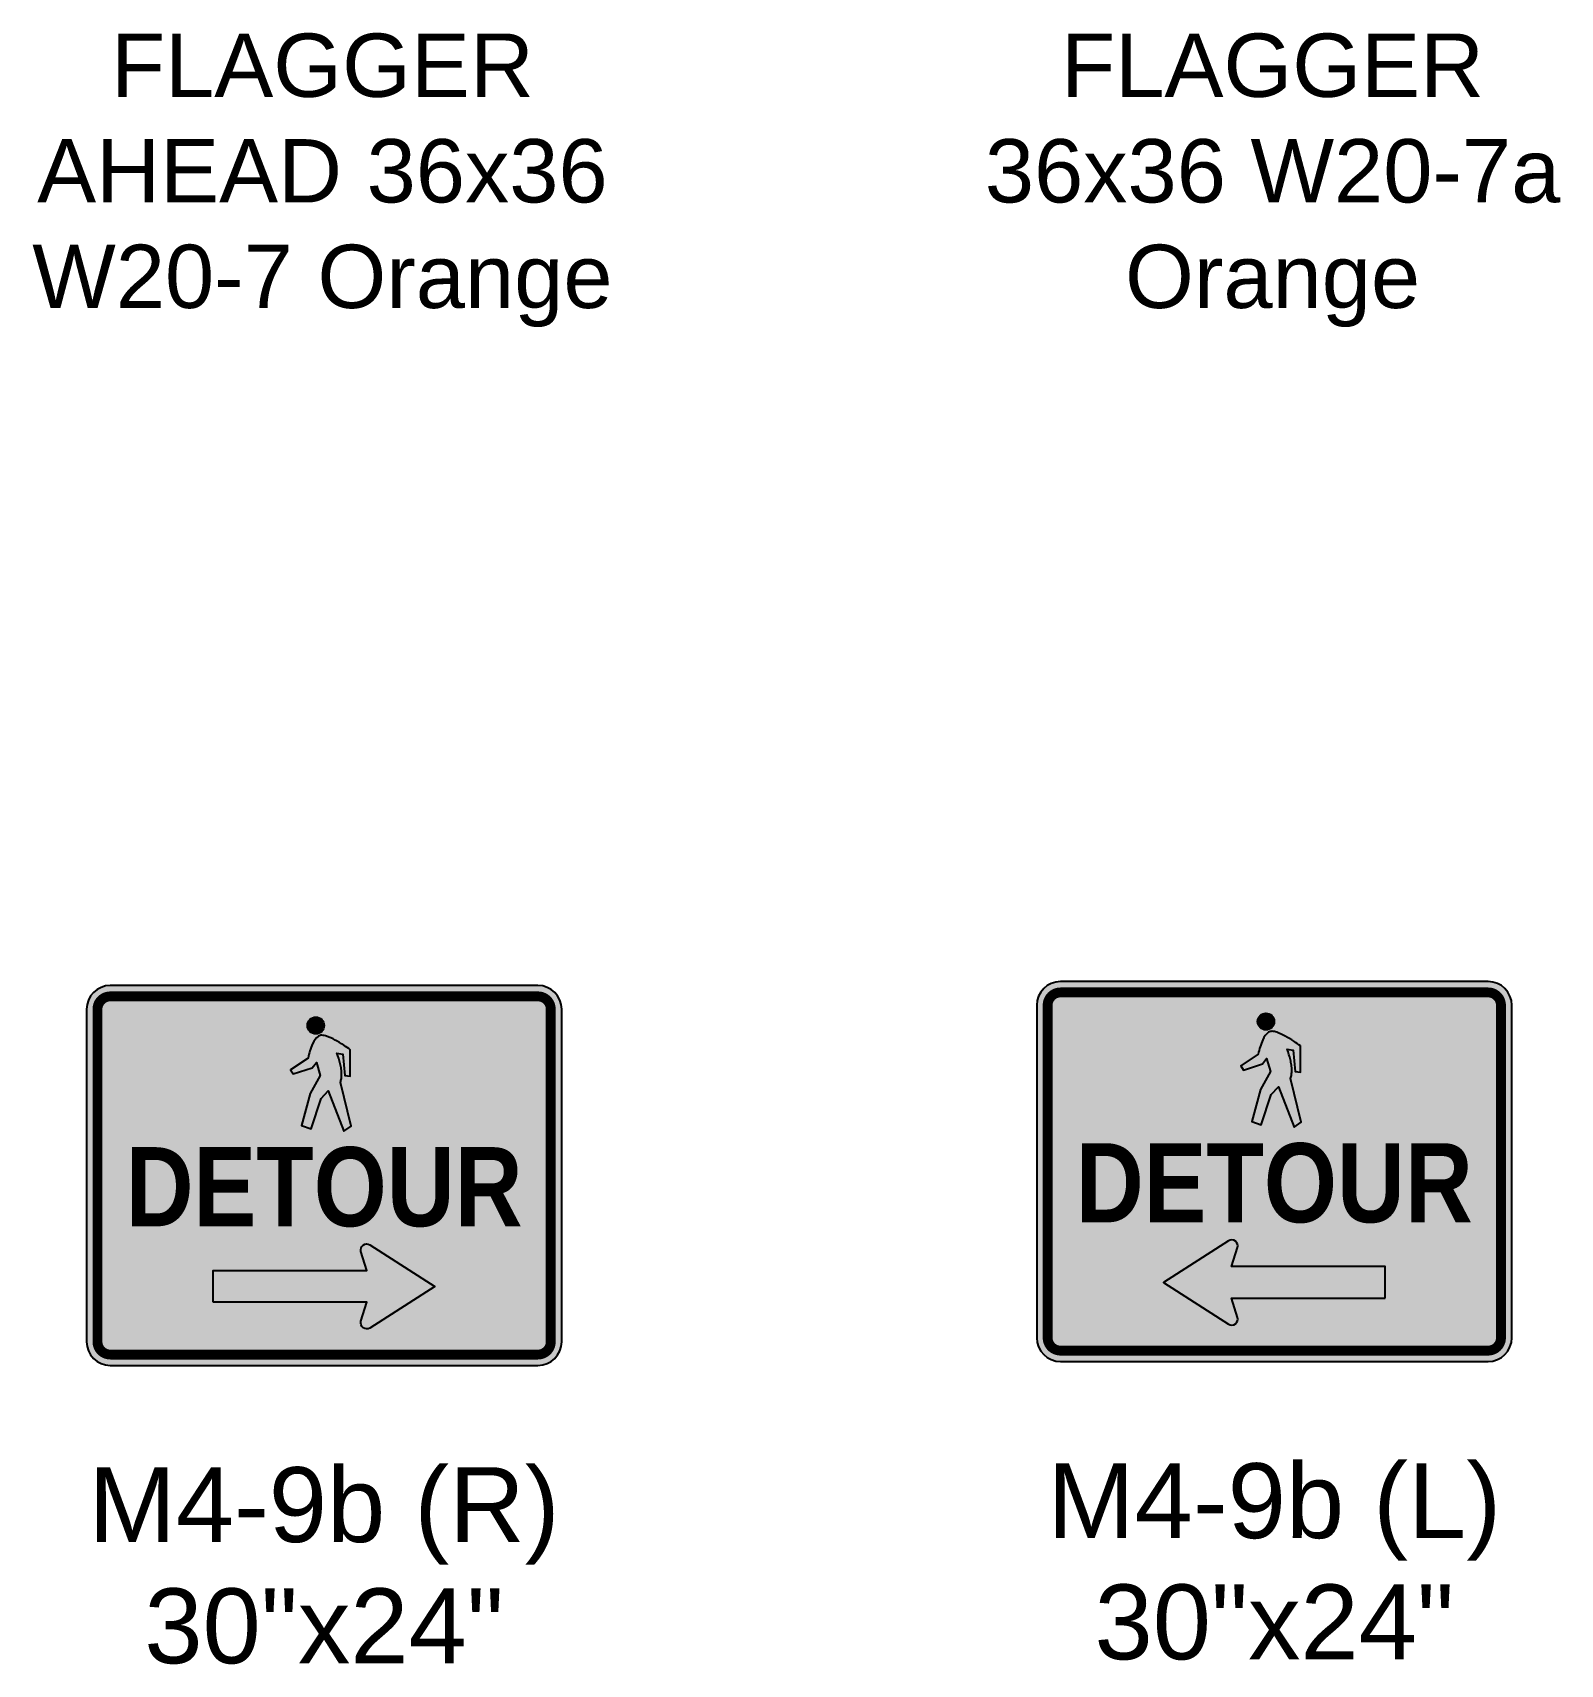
# Model space of a CAD drawing. Header units: inches. Extents: x -32 to 2634, y 197 to 1831.
# Drawn here: x 821.6 to 918.1, y 1301.1 to 1404.2 of the extents above; entities that cross this region are included whole.
import ezdxf
from ezdxf.enums import TextEntityAlignment as Align

# ---------------------------------------------------------------- set-up
doc = ezdxf.new("R2010")
doc.units = ezdxf.units.IN
doc.header["$MEASUREMENT"] = 0
doc.layers.add('0 @ 1', color=7, linetype='Continuous')
doc.styles.add('ARIAL', font='arial.ttf')
doc.styles.add('ARIAL BOLD', font='arialbd.ttf')
doc.styles.get("Standard").update_dxf_attribs({"font": 'arial.ttf'})

# ---------------------------------------------------------------- blocks, each defined once
blk = doc.blocks.new('DETOUR PED 30x24 Right Orange')
h = blk.add_hatch(color=30)
edge = h.paths.add_edge_path()
edge.add_line((15, 1.5), (15.00000000000023, 22.5))
edge.add_arc((13.5, 22.49999999999977), 1.500000000000227, 8.685034650181727e-12, 89.99999999998263)
edge.add_line((13.50000000000045, 24.00000000000011), (-13.49999999999977, 24))
edge.add_arc((-13.49999999999932, 22.49999999999989), 1.500000000000114, 90.00000000001737, 179.9999999999957)
edge.add_line((-14.99999999999955, 22.5), (-14.99999999999977, 1.5))
edge.add_arc((-13.49999999999955, 1.500000000000114), 1.500000000000227, 180.0000000000043, 269.9999999999914)
edge.add_line((-13.49999999999977, 0), (13.50000000000023, 0))
edge.add_arc((13.49999999999977, 1.5), 1.5, 270.0000000000173, 360)
at = {"true_color": 0x000000}
h = blk.add_hatch(color=18, dxfattribs=at)
edge = h.paths.add_edge_path()
edge.add_arc((2.686999999999671, 2.67799999999977), 0.3749999999997607, 163.0480622406161, 302.5985205273207)
edge.add_line((2.889030886737146, 2.362075134241991), (7, 4.990999999999985))
edge.add_line((7, 4.990999999999985), (2.889030886737146, 7.619924865757866))
edge.add_arc((2.686999999999671, 7.304000000000201), 0.3749999999999059, 57.40147947266985, 196.9519377593839)
edge.add_line((2.328293872314134, 7.194661470831988), (2.695186335752169, 5.990999999999985))
edge.add_line((2.695186335752169, 5.990999999999985), (-7, 5.990999999999985))
edge.add_line((-7, 5.990999999999985), (-7, 3.990999999999985))
edge.add_line((-7, 3.990999999999985), (2.695186335752169, 3.990999999999985))
edge.add_line((2.695186335752169, 3.990999999999985), (2.328293872314134, 2.787338529167982))
at = {"layer": '0 @ 1', "true_color": 0x000000}
h = blk.add_hatch(color=18, dxfattribs=at)
edge = h.paths.add_edge_path()
edge.add_arc((-0.5272707011822604, 21.47378994738358), 0.5272707011823579, 11.45915590261945, 211.2168518084285)
edge.add_arc((-0.5272707011822604, 21.47378994738358), 0.5272707011823607, 211.2168518084285, 371.4591559026194)
h = blk.add_hatch(color=18, dxfattribs=at)
edge = h.paths.add_edge_path()
edge.add_line((-0.2489843201572057, 18.31015742056741), (-0.8787789554894516, 17.18237750547689))
edge.add_line((-0.8787789554894516, 17.18237750547678), (-1.420700687105864, 15.16116760446289))
edge.add_line((-1.420700687105864, 15.16116760446289), (-0.8201997929195386, 14.94146870572956))
edge.add_line((-0.8201997929195386, 14.94146870572956), (-0.1903968378653644, 16.86015467259369))
edge.add_line((-0.1903968378653644, 16.86015467259381), (0.2636436703132858, 17.34348892191827))
edge.add_line((0.2636436703132858, 17.34348892191827), (1.244954879674196, 14.79500000000007))
edge.add_line((1.244954879674424, 14.79499999999996), (1.698995387853074, 15.11722283288293))
edge.add_line((1.698995387852847, 15.11722283288304), (1.025255980940983, 17.87075962310064))
edge.add_arc((0.03349687831382653, 18.24467361573784), 1.059904614356425, 339.3425044007935, 353.8902171632536)
edge.add_arc((-1.359829330854609, 18.39381785376963), 2.461190427063241, 353.8902171632496, 359.9286581226415)
edge.add_arc((-1.346349462936587, 18.3938010692907), 2.447710548695495, 359.9286581227327, 367.5524551866152)
edge.add_arc((-2.377112951837717, 18.2571383291604), 3.48749421590313, 7.552455186646466, 13.24525167711272)
edge.add_arc((-3.792978487369055, 17.92387009228992), 4.942053576125955, 13.24525167707488, 21.48854278523456)
edge.add_line((0.8055570822075424, 19.73421927535924), (1.185335751855064, 19.65783540677637))
edge.add_line((1.185335751855064, 19.65783540677637), (1.318185072678034, 18.32480013127929))
edge.add_line((1.318185072677807, 18.32480013127929), (1.655058935994703, 18.26621264898745))
edge.add_line((1.65505893599493, 18.26621264898745), (1.65505893599493, 19.93590597597233))
edge.add_arc((-3.956622075220594, 12.3166310205761), 9.4627857746841, 53.62793964985596, 56.71652873893275)
edge.add_arc((-3.480620528083818, 12.96101502913666), 8.662995153803987, 57.00948953649711, 61.19127908273914)
edge.add_arc((-1.001327890725861, 17.52192224725252), 3.471930096625771, 60.77205636600558, 70.50176071340339)
edge.add_arc((-0.2224840359183418, 19.71187094163679), 1.147614794017862, 70.66262558847738, 85.89241253364169)
edge.add_arc((-0.1637385558788083, 20.51827590713162), 0.3390743460729975, 86.03303052690133, 125.483876705326)
edge.add_arc((0.2898421493255228, 19.9169967054579), 1.092163985205658, 126.5496449980858, 158.2873407996174)
edge.add_arc((3.121339464824814, 18.57882551650084), 4.222366279039985, 155.6306723583777, 168.5961497581422)
edge.add_line((-1.017668394480779, 19.41368534604123), (-2.123733835163421, 18.67631670530818))
edge.add_line((-2.123733835163648, 18.67631670530818), (-1.947971388288124, 18.41268135471705))
edge.add_line((-1.947971388288124, 18.41268135471705), (-0.7469612801937728, 18.80813438060386))
edge.add_line((-0.7469612801935455, 18.80813438060386), (-0.4903976932985188, 19.1424790484341))
edge.add_line((-0.4903976932985188, 19.1424790484341), (-0.2489843201572057, 18.31015742056729))
at = {"color": 30}
blk.add_lwpolyline([(0, 24), (-13.5, 24, 0.414213562373095), (-15, 22.5), (-15, 12), (-15, 1.5, 0.414213562373095), (-13.5, 0), (0, 0), (13.5, 0, 0.414213562373095), (15, 1.5), (15, 12), (15, 22.5, 0.414213562373095), (13.5, 24)], format="xyb", close=True, dxfattribs=at)
at = {"color": 18, "true_color": 0x000000, "const_width": 0.625}
blk.add_lwpolyline([(13.5, 23.3125), (-13.5, 23.3125, 0.4142135623730951), (-14.3125, 22.5), (-14.3125, 1.5, 0.4142135623730951), (-13.5, 0.6875), (13.5, 0.6875, 0.4142135623730951), (14.3125, 1.5), (14.3125, 22.5, 0.4142135623730951)], format="xyb", close=True, dxfattribs=at)
at = {"color": 18, "true_color": 0x000000}
for points in [[(-0.7248337352136787, 20.32104499454579, 0.05663299745180746), (-1.017668394480779, 19.41368534604123), (-2.123733835163648, 18.67631670530818), (-1.947971388288124, 18.41268135471705), (-0.7469612801935455, 18.80813438060386), (-0.4903976932985188, 19.1424790484341), (-0.2489843201572057, 18.31015742056741), (-0.8787789554894516, 17.18237750547678), (-1.420700687105864, 15.16116760446289), (-0.8201997929195386, 14.94146870572956), (-0.1903968378653644, 16.86015467259381), (0.2636436703132858, 17.34348892191827), (1.244954879674424, 14.79499999999996), (1.698995387852847, 15.11722283288304), (1.025255980940983, 17.87075962310075, 0.06356176326422587), (1.087381007454042, 18.13186389151099, 0.02635376764874582), (1.1013591882936, 18.39075330169044, 0.03327736550928034), (1.080127067292096, 18.71551301878128, 0.02484462053219945), (1.017607814252415, 19.05619203588765, 0.03598366153950033), (0.8055570822075424, 19.73421927535924), (1.185335751855064, 19.65783540677637), (1.318185072677807, 18.32480013127929), (1.65505893599493, 18.26621264898745), (1.65505893599493, 19.93590597597233, 0.01347732812237322), (1.236381406157989, 20.22719544164966, 0.01824852428581598), (0.6939646510829789, 20.55182023126838, 0.04247936769079941), (0.1575256162614096, 20.7947432239024, 0.06655047128591844), (-0.1402809263765903, 20.85653786447085, 0.1738573850830369), (-0.3605623425337399, 20.79437699219204, 0.1393738977146159)], [(-7, 3.990999999999985), (-7, 5.990999999999985), (2.695186335752169, 5.990999999999985), (2.328293872314134, 7.194661470831988, -0.6972883451635653), (2.889030886737146, 7.619924865757866), (7, 4.990999999999985), (2.889030886737146, 2.362075134242104, -0.6972883451635653), (2.328293872314134, 2.787338529167982), (2.695186335752169, 3.990999999999985)]]:
    blk.add_lwpolyline(points, format="xyb", close=True, dxfattribs=at)
blk.add_circle((-0.5272707011822604, 21.47378994738358), 0.5272707011823423, dxfattribs=at)
at = {"color": 18, "true_color": 0x000000, "style": 'ARIAL BOLD', "width": 0.85}
blk.add_text('DETOUR', height=5, dxfattribs=at).set_placement((0, 11.29300000000001), align=Align.MIDDLE)
at = {"style": 'ARIAL'}
blk.add_text('M4-9b (R)', height=4.731999999999842, dxfattribs=at).set_placement((0, -9.37959391813365), align=Align.MIDDLE)
blk.add_attdef('SIGN_DIM', text='', height=4.731999999999842, dxfattribs=at).set_placement((0, -16.44777537605569), align=Align.MIDDLE)
blk = doc.blocks.new('DETOUR PED 30x24 Left Orange')
h = blk.add_hatch(color=30)
edge = h.paths.add_edge_path()
edge.add_line((15, 1.5), (15.00000000000023, 22.5))
edge.add_arc((13.5, 22.49999999999977), 1.500000000000227, 8.685034650181727e-12, 89.99999999998263)
edge.add_line((13.50000000000045, 24.00000000000011), (-13.49999999999977, 24))
edge.add_arc((-13.49999999999932, 22.49999999999989), 1.500000000000114, 90.00000000001737, 179.9999999999957)
edge.add_line((-14.99999999999955, 22.5), (-14.99999999999977, 1.5))
edge.add_arc((-13.49999999999955, 1.500000000000114), 1.500000000000227, 180.0000000000043, 269.9999999999914)
edge.add_line((-13.49999999999977, 0), (13.50000000000023, 0))
edge.add_arc((13.49999999999977, 1.5), 1.5, 270.0000000000173, 360)
at = {"true_color": 0x000000}
h = blk.add_hatch(color=18, dxfattribs=at)
edge = h.paths.add_edge_path()
edge.add_arc((-2.686999999999671, 2.67799999999977), 0.3749999999997607, 237.4014794726792, 376.9519377593839, ccw=False)
edge.add_line((-2.889030886737146, 2.362075134241991), (-7, 4.990999999999985))
edge.add_line((-7, 4.990999999999985), (-2.889030886737146, 7.619924865757866))
edge.add_arc((-2.686999999999671, 7.304000000000201), 0.3749999999999059, 343.0480622406161, 482.5985205273302, ccw=False)
edge.add_line((-2.328293872314134, 7.194661470831988), (-2.695186335752169, 5.990999999999985))
edge.add_line((-2.695186335752169, 5.990999999999985), (7, 5.990999999999985))
edge.add_line((7, 5.990999999999985), (7, 3.990999999999985))
edge.add_line((7, 3.990999999999985), (-2.695186335752169, 3.990999999999985))
edge.add_line((-2.695186335752169, 3.990999999999985), (-2.328293872314134, 2.787338529167982))
at = {"layer": '0 @ 1', "true_color": 0x000000}
h = blk.add_hatch(color=18, dxfattribs=at)
edge = h.paths.add_edge_path()
edge.add_arc((-0.5272707011822604, 21.47378994738358), 0.5272707011823579, 11.45915590261945, 211.2168518084285)
edge.add_arc((-0.5272707011822604, 21.47378994738358), 0.5272707011823607, 211.2168518084285, 371.4591559026194)
h = blk.add_hatch(color=18, dxfattribs=at)
edge = h.paths.add_edge_path()
edge.add_line((-0.2489843201572057, 18.31015742056741), (-0.8787789554894516, 17.18237750547689))
edge.add_line((-0.8787789554894516, 17.18237750547678), (-1.420700687105864, 15.16116760446289))
edge.add_line((-1.420700687105864, 15.16116760446289), (-0.8201997929195386, 14.94146870572956))
edge.add_line((-0.8201997929195386, 14.94146870572956), (-0.1903968378653644, 16.86015467259369))
edge.add_line((-0.1903968378653644, 16.86015467259381), (0.2636436703132858, 17.34348892191827))
edge.add_line((0.2636436703132858, 17.34348892191827), (1.244954879674196, 14.79500000000007))
edge.add_line((1.244954879674424, 14.79499999999996), (1.698995387853074, 15.11722283288293))
edge.add_line((1.698995387852847, 15.11722283288304), (1.025255980940983, 17.87075962310064))
edge.add_arc((0.03349687831382653, 18.24467361573784), 1.059904614356425, 339.3425044007935, 353.8902171632536)
edge.add_arc((-1.359829330854609, 18.39381785376963), 2.461190427063241, 353.8902171632496, 359.9286581226415)
edge.add_arc((-1.346349462936587, 18.3938010692907), 2.447710548695495, 359.9286581227327, 367.5524551866152)
edge.add_arc((-2.377112951837717, 18.2571383291604), 3.48749421590313, 7.552455186646466, 13.24525167711272)
edge.add_arc((-3.792978487369055, 17.92387009228992), 4.942053576125955, 13.24525167707488, 21.48854278523456)
edge.add_line((0.8055570822075424, 19.73421927535924), (1.185335751855064, 19.65783540677637))
edge.add_line((1.185335751855064, 19.65783540677637), (1.318185072678034, 18.32480013127929))
edge.add_line((1.318185072677807, 18.32480013127929), (1.655058935994703, 18.26621264898745))
edge.add_line((1.65505893599493, 18.26621264898745), (1.65505893599493, 19.93590597597233))
edge.add_arc((-3.956622075220594, 12.3166310205761), 9.4627857746841, 53.62793964985596, 56.71652873893275)
edge.add_arc((-3.480620528083818, 12.96101502913666), 8.662995153803987, 57.00948953649711, 61.19127908273914)
edge.add_arc((-1.001327890725861, 17.52192224725252), 3.471930096625771, 60.77205636600558, 70.50176071340339)
edge.add_arc((-0.2224840359183418, 19.71187094163679), 1.147614794017862, 70.66262558847738, 85.89241253364169)
edge.add_arc((-0.1637385558788083, 20.51827590713162), 0.3390743460729975, 86.03303052690133, 125.483876705326)
edge.add_arc((0.2898421493255228, 19.9169967054579), 1.092163985205658, 126.5496449980858, 158.2873407996174)
edge.add_arc((3.121339464824814, 18.57882551650084), 4.222366279039985, 155.6306723583777, 168.5961497581422)
edge.add_line((-1.017668394480779, 19.41368534604123), (-2.123733835163421, 18.67631670530818))
edge.add_line((-2.123733835163648, 18.67631670530818), (-1.947971388288124, 18.41268135471705))
edge.add_line((-1.947971388288124, 18.41268135471705), (-0.7469612801937728, 18.80813438060386))
edge.add_line((-0.7469612801935455, 18.80813438060386), (-0.4903976932985188, 19.1424790484341))
edge.add_line((-0.4903976932985188, 19.1424790484341), (-0.2489843201572057, 18.31015742056729))
at = {"color": 30}
blk.add_lwpolyline([(0, 24), (-13.5, 24, 0.414213562373095), (-15, 22.5), (-15, 12), (-15, 1.5, 0.414213562373095), (-13.5, 0), (0, 0), (13.5, 0, 0.414213562373095), (15, 1.5), (15, 12), (15, 22.5, 0.414213562373095), (13.5, 24)], format="xyb", close=True, dxfattribs=at)
at = {"color": 18, "true_color": 0x000000, "const_width": 0.625}
blk.add_lwpolyline([(13.5, 23.3125), (-13.5, 23.3125, 0.4142135623730951), (-14.3125, 22.5), (-14.3125, 1.5, 0.4142135623730951), (-13.5, 0.6875), (13.5, 0.6875, 0.4142135623730951), (14.3125, 1.5), (14.3125, 22.5, 0.4142135623730951)], format="xyb", close=True, dxfattribs=at)
at = {"color": 18, "true_color": 0x000000}
for points in [[(-0.7248337352136787, 20.32104499454579, 0.05663299745180746), (-1.017668394480779, 19.41368534604123), (-2.123733835163648, 18.67631670530818), (-1.947971388288124, 18.41268135471705), (-0.7469612801935455, 18.80813438060386), (-0.4903976932985188, 19.1424790484341), (-0.2489843201572057, 18.31015742056741), (-0.8787789554894516, 17.18237750547678), (-1.420700687105864, 15.16116760446289), (-0.8201997929195386, 14.94146870572956), (-0.1903968378653644, 16.86015467259381), (0.2636436703132858, 17.34348892191827), (1.244954879674424, 14.79499999999996), (1.698995387852847, 15.11722283288304), (1.025255980940983, 17.87075962310075, 0.06356176326422587), (1.087381007454042, 18.13186389151099, 0.02635376764874582), (1.1013591882936, 18.39075330169044, 0.03327736550928034), (1.080127067292096, 18.71551301878128, 0.02484462053219945), (1.017607814252415, 19.05619203588765, 0.03598366153950033), (0.8055570822075424, 19.73421927535924), (1.185335751855064, 19.65783540677637), (1.318185072677807, 18.32480013127929), (1.65505893599493, 18.26621264898745), (1.65505893599493, 19.93590597597233, 0.01347732812237322), (1.236381406157989, 20.22719544164966, 0.01824852428581598), (0.6939646510829789, 20.55182023126838, 0.04247936769079941), (0.1575256162614096, 20.7947432239024, 0.06655047128591844), (-0.1402809263765903, 20.85653786447085, 0.1738573850830369), (-0.3605623425337399, 20.79437699219204, 0.1393738977146159)], [(7, 3.990999999999985), (7, 5.990999999999985), (-2.695186335752169, 5.990999999999985), (-2.328293872314134, 7.194661470831988, 0.6972883451635653), (-2.889030886737146, 7.619924865757866), (-7, 4.990999999999985), (-2.889030886737146, 2.362075134242104, 0.6972883451635653), (-2.328293872314134, 2.787338529167982), (-2.695186335752169, 3.990999999999985)]]:
    blk.add_lwpolyline(points, format="xyb", close=True, dxfattribs=at)
blk.add_circle((-0.5272707011822604, 21.47378994738358), 0.5272707011823423, dxfattribs=at)
at = {"color": 18, "true_color": 0x000000, "style": 'ARIAL BOLD', "width": 0.85}
blk.add_text('DETOUR', height=5, dxfattribs=at).set_placement((0, 11.29300000000001), align=Align.MIDDLE)
at = {"style": 'ARIAL'}
blk.add_text('M4-9b (L)', height=4.731999999999842, dxfattribs=at).set_placement((0, -9.37959391813365), align=Align.MIDDLE)
blk.add_attdef('SIGN_DIM', text='', height=4.731999999999842, dxfattribs=at).set_placement((0, -16.44777537605569), align=Align.MIDDLE)

msp = doc.modelspace()

# ---------------------------------------------------------------- block references
for name, p in [('DETOUR PED 30x24 Left Orange', (900.0000000000005, 1320.249444253027)), ('DETOUR PED 30x24 Right Orange', (840, 1320))]:
    msp.add_blockref(name, p).add_auto_attribs({'SIGN_DIM': '30"x24"'})

# ---------------------------------------------------------------- texts
at = {"color": 1, "char_height": 4, "width": 41.67349358216364, "attachment_point": 2}
for s, insert in [('FLAGGER\\PAHEAD 36x36 W20-7 Orange', (839.8927111994875, 1404.13213847236)), ('FLAGGER 36x36 W20-7a Orange', (899.8927111994875, 1404.13213847236))]:
    msp.add_mtext(s, dxfattribs=dict(at, insert=insert))

doc.saveas('drawing.dxf')
